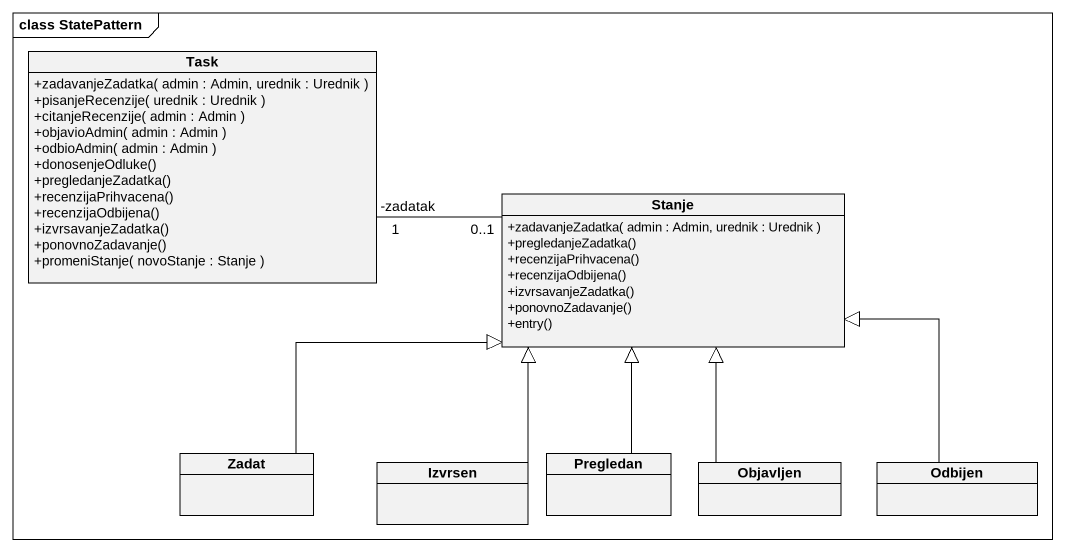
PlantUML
@startuml
mainframe class StatePattern
hide circle
hide empty members
skinparam classAttributeIconSize 0
class Task {
  +zadavanjeZadatka( admin : Admin, urednik : Urednik )
  +pisanjeRecenzije( urednik : Urednik )
  +citanjeRecenzije( admin : Admin )
  +objavioAdmin( admin : Admin )
  +odbioAdmin( admin : Admin )
  +donosenjeOdluke()
  +pregledanjeZadatka()
  +recenzijaPrihvacena()
  +recenzijaOdbijena()
  +izvrsavanjeZadatka()
  +ponovnoZadavanje()
  +promeniStanje( novoStanje : Stanje )
}
class Stanje {
  +zadavanjeZadatka( admin : Admin, urednik : Urednik )
  +pregledanjeZadatka()
  +recenzijaPrihvacena()
  +recenzijaOdbijena()
  +izvrsavanjeZadatka()
  +ponovnoZadavanje()
  +entry()
}
class Zadat
class Izvrsen
class Pregledan
class Objavljen
class Odbijen
Task "1\n-zadatak" -right- "0..1" Stanje
Zadat -right-|> Stanje
Izvrsen -up-|> Stanje
Pregledan -up-|> Stanje
Objavljen -up-|> Stanje
Odbijen -up-|> Stanje
@enduml
